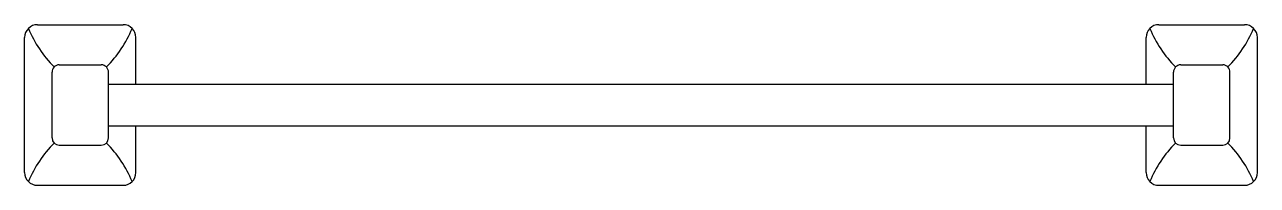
# Model space of a CAD drawing. Extents: x -762.935 to -762.27, y 656.901 to 656.988.
import ezdxf

# ---------------------------------------------------------------- set-up
doc = ezdxf.new("R2010")
doc.units = 0
doc.header["$LTSCALE"] = 0.275447
doc.header["$MEASUREMENT"] = 0
doc.linetypes.add('CONTINU', pattern=[0])
doc.layers.get('0').update_dxf_attribs({"linetype": 'CONTINUOUS'})

msp = doc.modelspace()

# ---------------------------------------------------------------- linework, layer by layer
at = {"linetype": 'CONTINU'}
for points in [[(-762.92819, 656.98781, 0.414218), (-762.93508, 656.98093)], [(-762.93306, 656.9858, 0.097148), (-762.91917, 656.96502)], [(-762.89098, 656.96502, 0.097148), (-762.87709, 656.9858)], [(-762.87507, 656.98093, 0.414218), (-762.88196, 656.98781)], [(-762.32319, 656.98781, 0.414228), (-762.33008, 656.98093)], [(-762.32806, 656.9858, 0.097148), (-762.31417, 656.96502)], [(-762.28598, 656.96502, 0.097148), (-762.27209, 656.9858)], [(-762.27007, 656.98093, 0.414229), (-762.27696, 656.98781)], [(-762.91639, 656.96617, 0.414222), (-762.92032, 656.96224)], [(-762.88983, 656.96224, 0.414223), (-762.89376, 656.96617)], [(-762.31139, 656.96617, 0.414242), (-762.31532, 656.96224)], [(-762.28483, 656.96224, 0.414243), (-762.28876, 656.96617)], [(-762.91917, 656.92404, 0.097147), (-762.93306, 656.90326)], [(-762.92032, 656.92682, 0.414213), (-762.91639, 656.92289)], [(-762.89376, 656.92289, 0.414213), (-762.88983, 656.92682)], [(-762.87709, 656.90326, 0.097148), (-762.89098, 656.92404)], [(-762.31417, 656.92404, 0.097148), (-762.32806, 656.90326)], [(-762.31532, 656.92682, 0.414212), (-762.31139, 656.92289)], [(-762.28876, 656.92289, 0.414212), (-762.28483, 656.92682)], [(-762.27209, 656.90326, 0.097148), (-762.28598, 656.92404)], [(-762.93508, 656.90813, 0.414209), (-762.92819, 656.90124)], [(-762.88196, 656.90124, 0.414208), (-762.87507, 656.90813)], [(-762.33008, 656.90813, 0.414334), (-762.32319, 656.90124)], [(-762.27696, 656.90124, 0.414197), (-762.27007, 656.90813)]]:
    msp.add_lwpolyline(points, format="xyb", dxfattribs=at)
for points in [[(-762.92819, 656.98781), (-762.88196, 656.98781)], [(-762.32319, 656.98781), (-762.27696, 656.98781)], [(-762.93508, 656.90813), (-762.93508, 656.98093)], [(-762.87507, 656.95584), (-762.87507, 656.98093)], [(-762.33008, 656.95584), (-762.33008, 656.98093)], [(-762.27007, 656.90813), (-762.27007, 656.98093)], [(-762.92032, 656.92682), (-762.92032, 656.96224)], [(-762.91639, 656.96617), (-762.89376, 656.96617)], [(-762.88983, 656.92682), (-762.88983, 656.96224)], [(-762.31532, 656.92682), (-762.31532, 656.96224)], [(-762.31139, 656.96617), (-762.28876, 656.96617)], [(-762.28483, 656.92682), (-762.28483, 656.96224)], [(-762.88983, 656.95584), (-762.87507, 656.95584)], [(-762.87507, 656.95584), (-762.33008, 656.95584)], [(-762.33008, 656.95584), (-762.31532, 656.95584)], [(-762.88983, 656.93322), (-762.87507, 656.93322)], [(-762.87507, 656.90813), (-762.87507, 656.93322)], [(-762.87507, 656.93322), (-762.33008, 656.93322)], [(-762.33008, 656.90813), (-762.33008, 656.93322)], [(-762.33008, 656.93322), (-762.31532, 656.93322)], [(-762.91639, 656.92289), (-762.89376, 656.92289)], [(-762.31139, 656.92289), (-762.28876, 656.92289)], [(-762.92819, 656.90124), (-762.88196, 656.90124)], [(-762.32319, 656.90124), (-762.27696, 656.90124)]]:
    msp.add_lwpolyline(points, dxfattribs=at)

doc.saveas('drawing.dxf')
